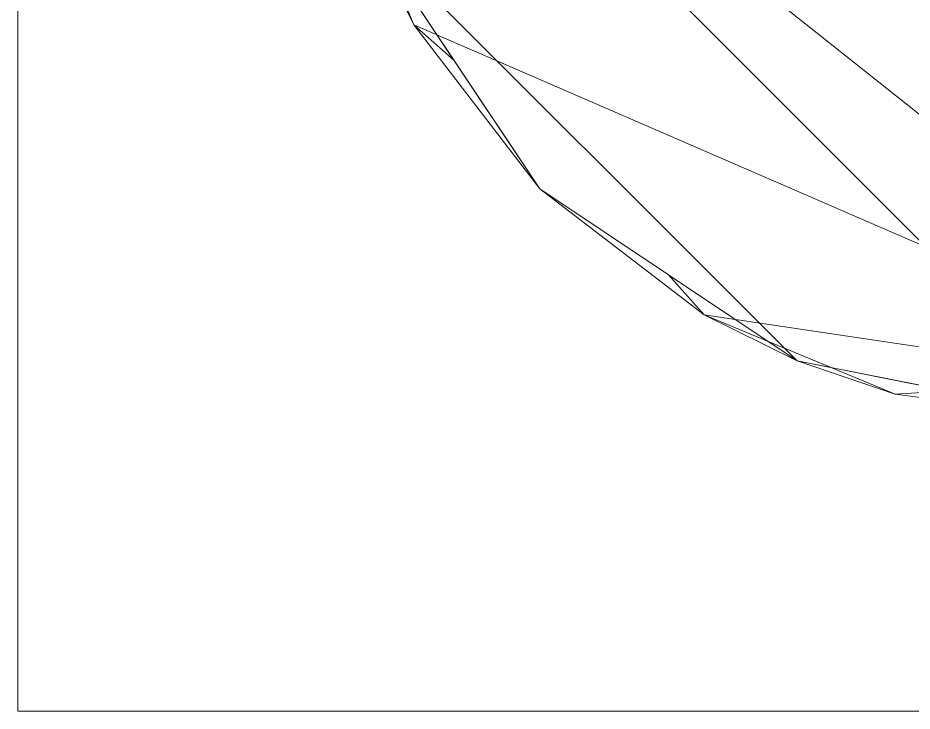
# Model space of a CAD drawing. Header units: inches. Extents: x -3354 to -3, y -8 to 1149.
# Drawn here: x -2746.063 to -2743.171, y 712.502 to 714.743 of the extents above; entities that cross this region are included whole.
import ezdxf

# ---------------------------------------------------------------- set-up
doc = ezdxf.new("R2010")
doc.units = ezdxf.units.IN
doc.header["$MEASUREMENT"] = 0
doc.layers.add('P-PIPE', color=3, linetype='Continuous', lineweight=13)

msp = doc.modelspace()

# ---------------------------------------------------------------- meshes
at = {"layer": 'P-PIPE', "color": 8, "transparency": 33554560}
mesh = msp.add_polyface(dxfattribs=at)
corners = [(-2740.2327, 712.5022, 455.08), (-2740.2327, 719.5022, 455.08), (-2746.0627, 719.5022, 455.08), (-2746.0627, 712.5022, 455.08)]
mesh.append_faces([[corners[k] for k in face] for face in [(0, 1, 2, 3)]], dxfattribs={"color": 8})
mesh = msp.add_polyface(dxfattribs=at)
corners = [(-2746.0627, 719.5022, 449.25), (-2746.0627, 712.5022, 449.25), (-2746.0627, 712.5022, 455.08), (-2746.0627, 719.5022, 455.08)]
mesh.append_faces([[corners[k] for k in face] for face in [(0, 1, 2, 3)]], dxfattribs={"color": 8})
mesh = msp.add_polyface(dxfattribs=at)
corners = [(-2746.0627, 719.5022, 449.25), (-2740.2327, 719.5022, 449.25), (-2740.2327, 712.5022, 449.25), (-2746.0627, 712.5022, 449.25)]
mesh.append_faces([[corners[k] for k in face] for face in [(0, 1, 2, 3)]], dxfattribs={"color": 8})
mesh = msp.add_polyface(dxfattribs=at)
corners = [(-2742.5627, 713.4397, 510.5628), (-2741.582, 713.6348, 510.5628), (-2740.7507, 714.1903, 510.5628), (-2740.1953, 715.0216, 510.5628), (-2740.0001, 716.0022, 510.5628), (-2740.1953, 716.9829, 510.5628), (-2740.7507, 717.8142, 510.5628), (-2741.582, 718.3697, 510.5628), (-2742.5627, 718.5647, 510.5628), (-2743.5432, 718.3697, 510.5628), (-2744.3747, 717.8142, 510.5628), (-2744.9301, 716.9829, 510.5628), (-2745.1252, 716.0022, 510.5628), (-2744.9301, 715.0216, 510.5628), (-2744.3747, 714.1903, 510.5628), (-2743.5432, 713.6348, 510.5628)]
mesh.append_faces([[corners[k] for k in face] for face in [(4, 5, 8, 12)]], dxfattribs={"vtx1": -1, "vtx2": -1, "vtx3": -1, "color": 8})
mesh.append_faces([[corners[k] for k in face] for face in [(11, 12, 8, 9), (15, 0, 12, 13)]], dxfattribs={"vtx1": -1, "vtx3": -1, "color": 8})
mesh.append_faces([[corners[k] for k in face] for face in [(9, 10, 11), (13, 14, 15)]], dxfattribs={"vtx2": -1, "color": 8})
mesh.append_faces([[corners[k] for k in face] for face in [(2, 3, 4, 12), (0, 1, 2, 12)]], dxfattribs={"vtx2": -1, "vtx3": -1, "color": 8})
mesh.append_faces([[corners[k] for k in face] for face in [(5, 6, 7, 8)]], dxfattribs={"vtx3": -1, "color": 8})
mesh = msp.add_polyface(dxfattribs=at)
corners = [(-2742.5627, 713.4397, 455.08), (-2743.2259, 713.527, 455.08), (-2743.8439, 713.7831, 455.08), (-2744.3747, 714.1903, 455.08), (-2744.7819, 714.721, 455.08), (-2745.0379, 715.339, 455.08), (-2745.1252, 716.0022, 455.08), (-2745.0379, 716.6655, 455.08), (-2744.7819, 717.2835, 455.08), (-2744.3747, 717.8142, 455.08), (-2743.8439, 718.2214, 455.08), (-2743.2259, 718.4774, 455.08), (-2742.5627, 718.5647, 455.08), (-2741.9822, 718.4981, 455.08), (-2741.4324, 718.302, 455.08), (-2740.9413, 717.9866, 455.08), (-2740.5344, 717.5683, 455.08), (-2740.2327, 717.0688, 455.08), (-2740.2327, 714.9357, 455.08), (-2740.5344, 714.4362, 455.08), (-2740.9413, 714.0179, 455.08), (-2741.4324, 713.7025, 455.08), (-2741.9822, 713.5063, 455.08)]
mesh.append_faces([[corners[k] for k in face] for face in [(14, 12, 13)]], dxfattribs={"vtx0": -1, "color": 8})
mesh.append_faces([[corners[k] for k in face] for face in [(22, 12, 21)]], dxfattribs={"vtx0": -1, "vtx1": -1, "color": 8})
mesh.append_faces([[corners[k] for k in face] for face in [(12, 16, 17)]], dxfattribs={"vtx0": -1, "vtx2": -1, "color": 8})
mesh.append_faces([[corners[k] for k in face] for face in [(12, 19, 20, 21), (22, 2, 3, 4), (22, 6, 7, 8), (22, 10, 11, 12)]], dxfattribs={"vtx0": -1, "vtx3": -1, "color": 8})
mesh.append_faces([[corners[k] for k in face] for face in [(18, 19, 12, 17), (15, 16, 12, 14), (5, 6, 22, 4), (9, 10, 22, 8)]], dxfattribs={"vtx1": -1, "vtx2": -1, "color": 8})
mesh.append_faces([[corners[k] for k in face] for face in [(22, 0, 1, 2)]], dxfattribs={"vtx3": -1, "color": 8})
mesh = msp.add_polyface(dxfattribs=at)
corners = [(-2745.1252, 716.0022, 510.5628), (-2745.1252, 716.0022, 455.08), (-2745.0379, 715.339, 455.08), (-2744.7819, 714.721, 455.08), (-2744.3747, 714.1903, 455.08), (-2743.8439, 713.7831, 455.08), (-2743.2259, 713.527, 455.08), (-2742.5627, 713.4397, 455.08), (-2742.5627, 713.4397, 510.5628), (-2743.5432, 713.6348, 510.5628), (-2744.3747, 714.1903, 510.5628), (-2744.9301, 715.0216, 510.5628), (-2745.0276, 715.5119, 510.5628), (-2744.6523, 714.6059, 510.5628), (-2743.959, 713.9125, 510.5628), (-2743.053, 713.5372, 510.5628)]
mesh.append_faces([[corners[k] for k in face] for face in [(1, 12, 0), (15, 7, 8)]], dxfattribs={"vtx0": -1, "color": 8})
mesh.append_faces([[corners[k] for k in face] for face in [(2, 12, 1), (4, 13, 3), (13, 4, 10), (7, 15, 6)]], dxfattribs={"vtx0": -1, "vtx1": -1, "color": 8})
mesh.append_faces([[corners[k] for k in face] for face in [(11, 2, 3), (2, 11, 12), (5, 9, 14), (9, 5, 6), (4, 14, 10)]], dxfattribs={"vtx0": -1, "vtx2": -1, "color": 8})
mesh.append_faces([[corners[k] for k in face] for face in [(13, 11, 3), (4, 5, 14), (15, 9, 6)]], dxfattribs={"vtx1": -1, "vtx2": -1, "color": 8})
mesh = msp.add_polyface(dxfattribs=at)
corners = [(-2746.0627, 712.5022, 449.25), (-2740.2327, 712.5022, 449.25), (-2740.2327, 712.5022, 455.08), (-2746.0627, 712.5022, 455.08)]
mesh.append_faces([[corners[k] for k in face] for face in [(0, 1, 2, 3)]], dxfattribs={"color": 8})

doc.saveas('drawing.dxf')
